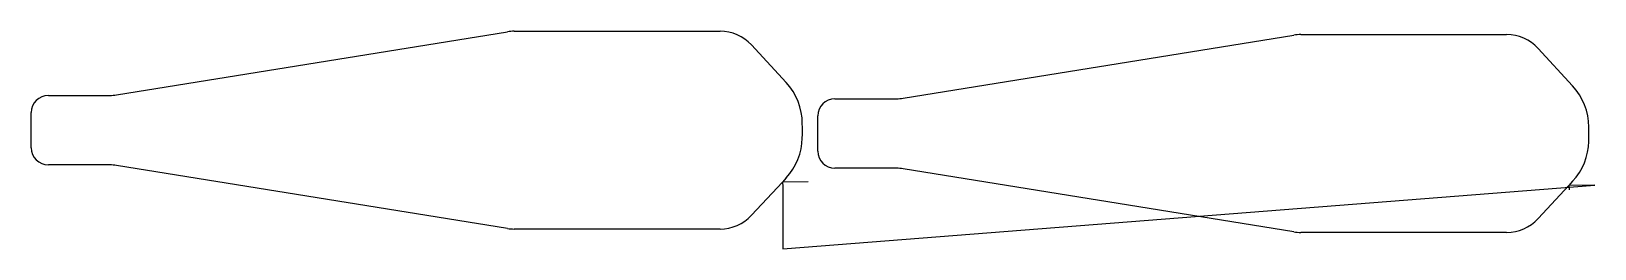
# Model space of a CAD drawing. Header units: metres. Extents: x 19 to 1848, y 0 to 254.
import ezdxf

# ---------------------------------------------------------------- set-up
doc = ezdxf.new("R2010")
doc.units = ezdxf.units.M

msp = doc.modelspace()

# ---------------------------------------------------------------- linework, layer by layer
at = {"layer": 'TOOL_0'}
for p, q in [((118.881, 179.852), (575.971, 253.576)), ((584.028, 254.222), (824.904, 254.222)), ((861.59, 238.194), (902.116, 194.43)), ((1038.946, 175.942), (1496.036, 249.666)), ((1504.093, 250.312), (1744.969, 250.312)), ((1781.655, 234.284), (1822.181, 190.52)), ((39.021, 179.222), (111.015, 179.222)), ((959.086, 175.312), (1031.08, 175.312)), ((19.021, 118.022), (19.021, 159.222)), ((939.086, 114.112), (939.086, 155.312)), ((111.015, 98.022), (39.021, 98.022)), ((575.97, 23.668), (118.881, 97.392)), ((1031.08, 94.112), (959.086, 94.112)), ((1496.035, 19.758), (1038.946, 93.482)), ((897.646, 77.988), (861.589, 39.05)), ((927.949, 78.322), (897.646, 77.988)), ((902.116, 82.815), (897.647, 77.989)), ((897.647, 77.989), (898.077, 72.92)), ((898.077, 0.001), (1848.015, 74.412)), ((1817.711, 74.078), (1781.654, 35.14)), ((1848.015, 74.412), (1817.711, 74.078)), ((1822.181, 78.905), (1817.712, 74.079)), ((1817.712, 74.079), (1818.142, 69.01)), ((898.077, 72.92), (898.077, 0.001)), ((824.902, 23.022), (584.027, 23.022)), ((1744.967, 19.112), (1504.092, 19.112))]:
    msp.add_line(p, q, dxfattribs=at)
for centre, radius, start, end in [((584.028, 203.622), 50.6, 90, 99.162239), ((824.904, 204.222), 50, 42.800329, 90), ((1504.093, 199.712), 50.6, 90, 99.162239), ((1744.969, 200.312), 50, 42.800329, 90), ((850.021, 146.19), 71, 0, 42.799705), ((1770.086, 142.28), 71, 0, 42.799705), ((39.021, 159.222), 20, 90, 180), ((111.015, 228.622), 49.4, 270, 279.162199), ((959.086, 155.312), 20, 90, 180), ((1031.08, 224.712), 49.4, 270, 279.162199), ((849.952, 131.083), 71.07, 317.221528, 358.641446), ((201.712, 138.623), 719.349, 359.265213, 0.602719), ((1121.777, 134.713), 719.349, 359.265213, 0.602719), ((39.021, 118.022), 20, 180, 270), ((959.086, 114.112), 20, 180, 270), ((1770.017, 127.173), 71.07, 317.221528, 358.641446), ((111.015, 48.622), 49.4, 80.837801, 90), ((1031.08, 44.712), 49.4, 80.837801, 90), ((824.903, 73.022), 50, 269.998854, 317.199671), ((584.027, 73.622), 50.6, 260.837761, 270), ((1504.092, 69.712), 50.6, 260.837761, 270), ((1744.968, 69.112), 50, 269.998854, 317.199671)]:
    msp.add_arc(centre, radius, start, end, dxfattribs=at)

doc.saveas('drawing.dxf')
